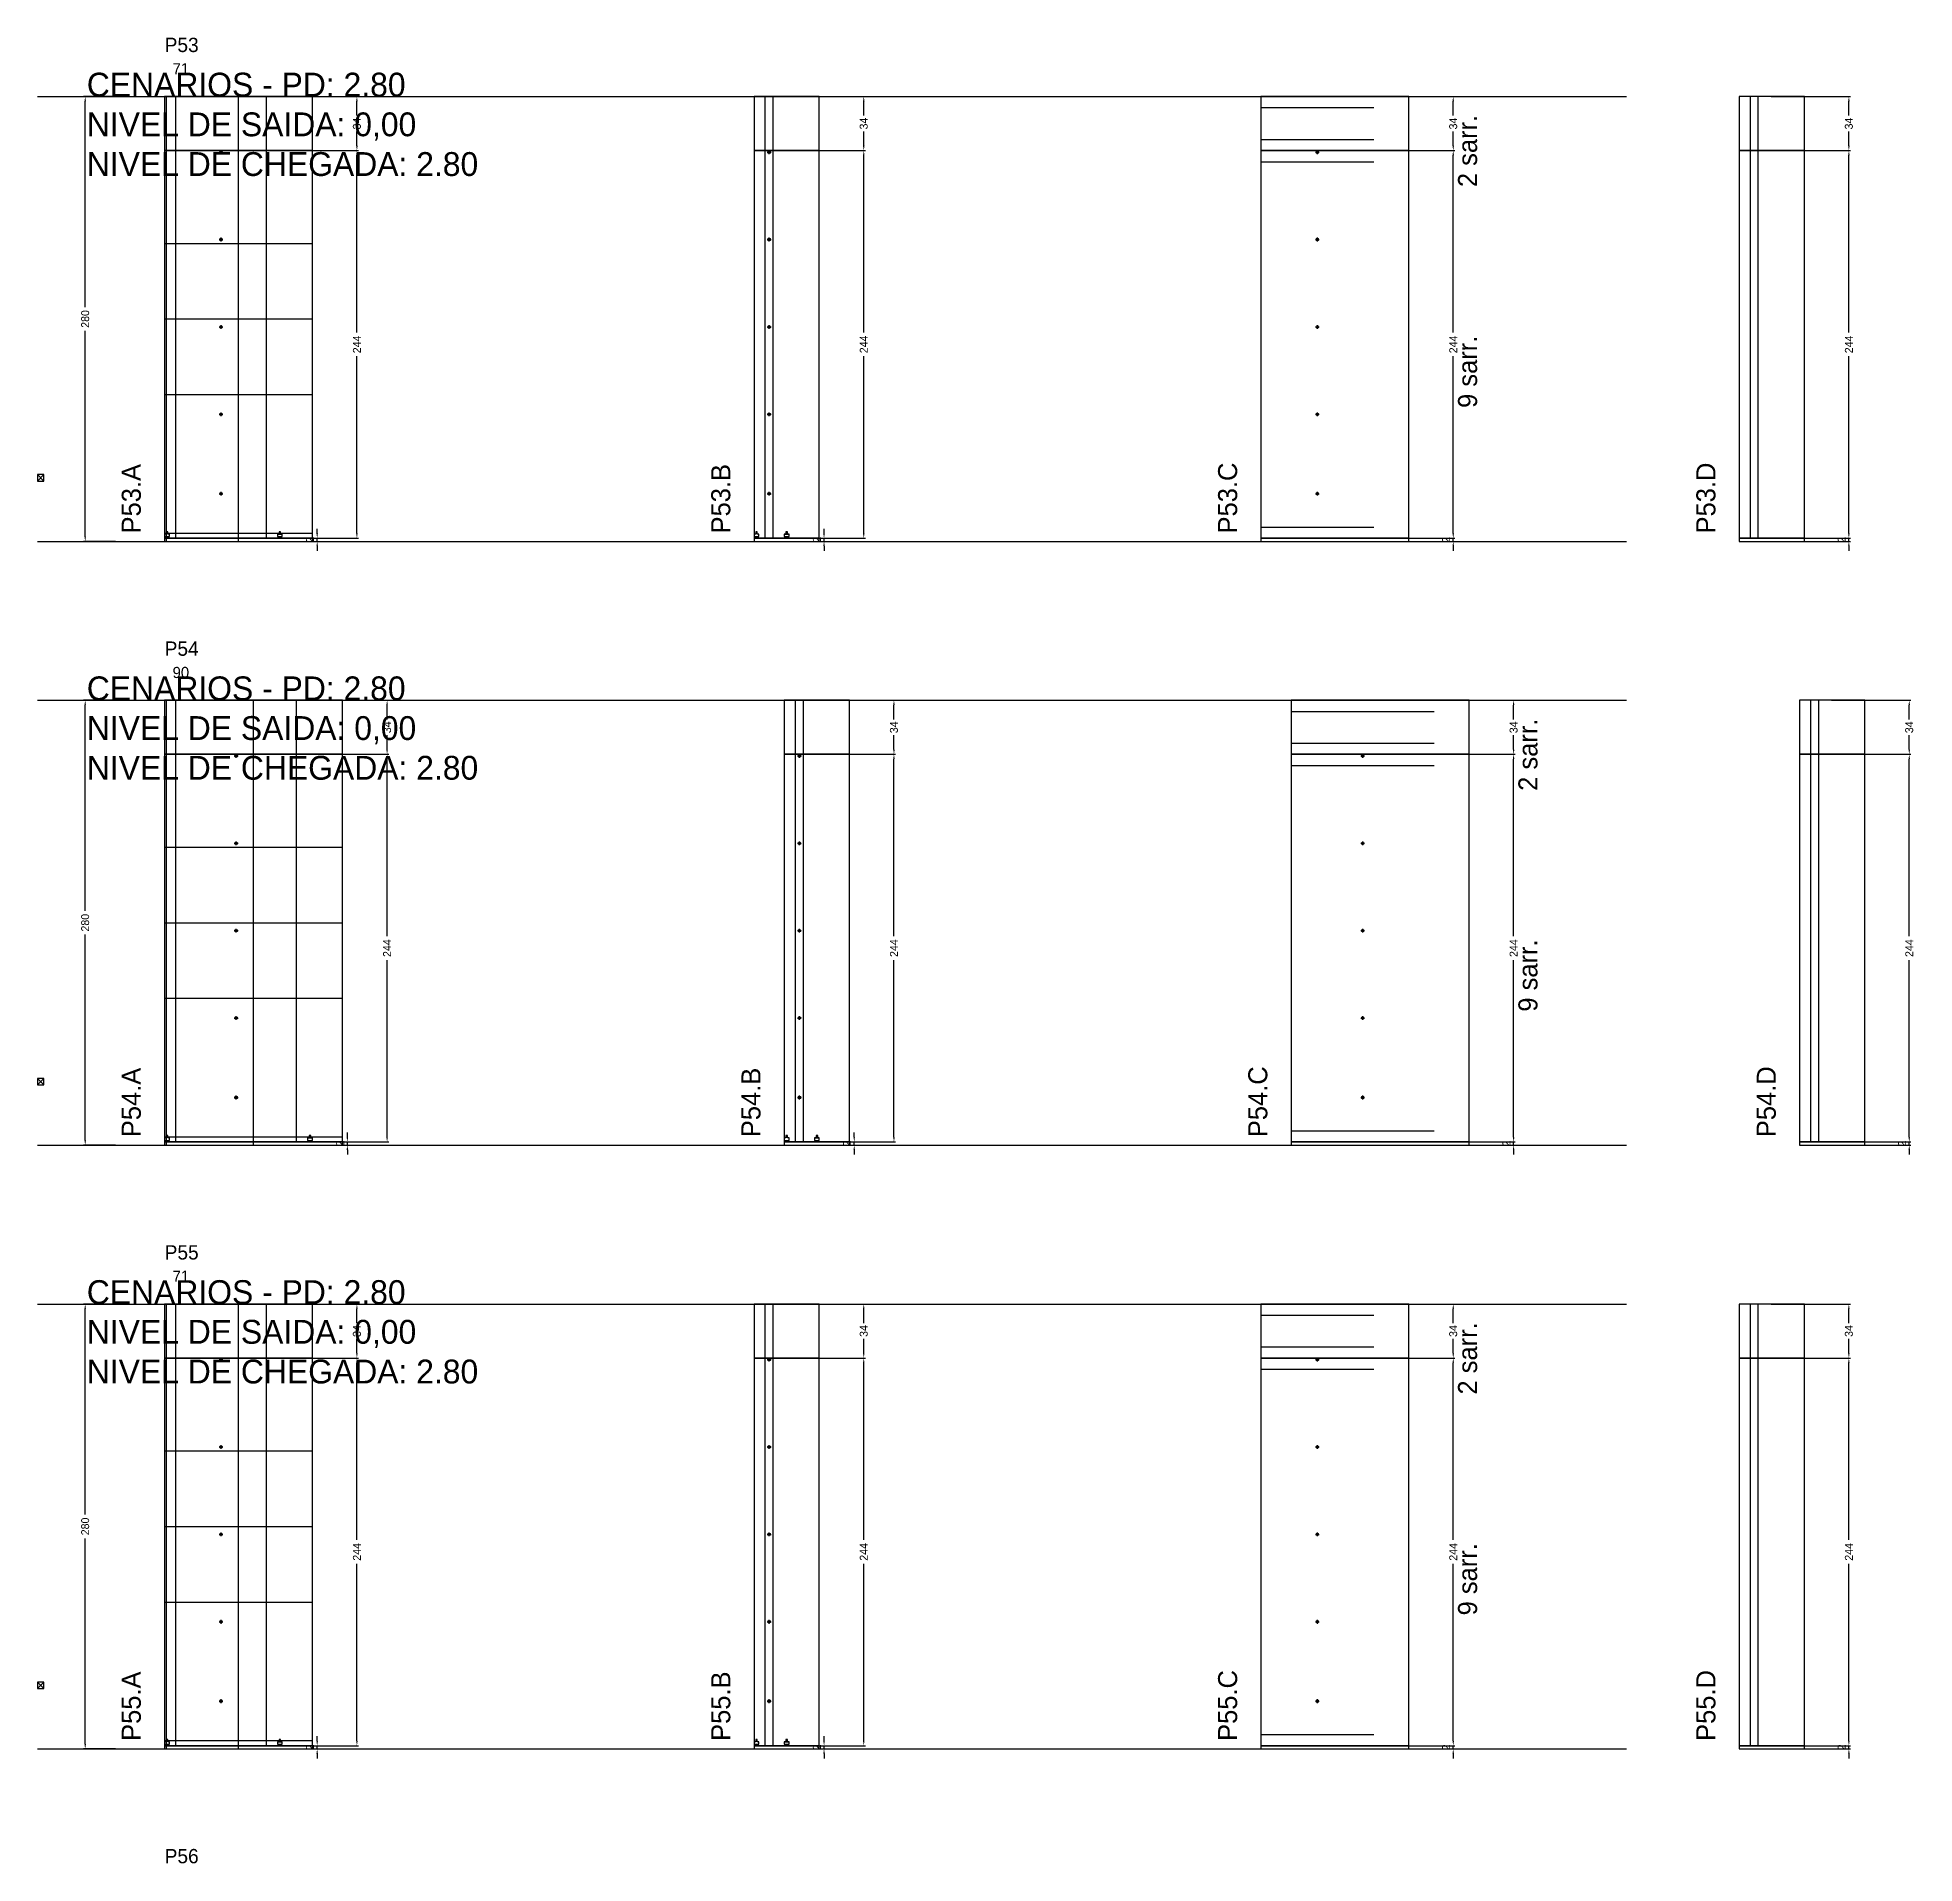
# Model space of a CAD drawing. Header units: centimetres. Extents: x -8500 to 4118, y -39526 to 295.
# Drawn here: x -7000 to -5819, y -20972 to -19823 of the extents above; entities that cross this region are included whole.
import ezdxf

# ---------------------------------------------------------------- set-up
doc = ezdxf.new("R2010")
doc.units = ezdxf.units.CM
doc.linetypes.add('DASHED', pattern=[2, -2])
for name, color, linetype in [('CHAPA', 140, 'Continuous'), ('COTA', 241, 'Continuous'), ('COTAS FURACAO', 16, 'Continuous'), ('Madeira', 30, 'Continuous'), ('MEIO_PONT', 160, 'Continuous'), ('NOMENCLATURA', 7, 'Continuous'), ('Nível', 160, 'Continuous'), ('Painéis', 200, 'Continuous'), ('Perfil Metálico', 150, 'Continuous'), ('SARR_2.2x7', 40, 'Continuous'), ('SARRAFO DE PRESSAO', 200, 'Continuous'), ('texto', 7, 'Continuous'), ('TEXTO_GERAL', 7, 'Continuous')]:
    doc.layers.add(name, color=color, linetype=linetype)
doc.dimstyles.new('PAINEL-NOVA', dxfattribs={"dimtxt": 5, "dimasz": 3, "dimexe": 1, "dimexo": 1, "dimgap": 1, "dimtad": 1, "dimcen": 2.5, "dimazin": 3, "dimtfac": 1, "dimtmove": 0, "dimatfit": 3})

# ---------------------------------------------------------------- blocks, each defined once
blk = doc.blocks.new('_CLOSEDFILLED')
at = {"color": 0, "linetype": 'BYBLOCK'}
blk.add_solid([(-1, 0.16), (0, 0), (-1, -0.16)], dxfattribs=at)
blk = doc.blocks.new('*D1353')
for p, q in [((-6951, -19860), (-6971, -19860)), ((-6970, -19992.5), (-6970, -19863)), ((-6970, -20137), (-6970, -20007.5)), ((-6951, -20140), (-6971, -20140))]:
    blk.add_line(p, q)
at = {"layer": 'Defpoints'}
for p in [(-6950, -19860), (-6970, -20140), (-6950, -20140)]:
    blk.add_point(p, dxfattribs=at)
at = {"layer": 'COTA', "xscale": 3, "yscale": 3}
for p, rotation in [((-6970, -19860), 90), ((-6970, -20140), 270)]:
    blk.add_blockref('_CLOSEDFILLED', p, dxfattribs=dict(at, rotation=rotation))
at = {"layer": 'COTA', "insert": (-6970, -20000), "char_height": 5, "attachment_point": 5, "rotation": 90}
blk.add_mtext('280', dxfattribs=at)
blk = doc.blocks.new('MULDURA')
at = {"layer": 'Paineis'}
for p, q in [((0, 0), (4, 4)), ((4, 0), (0, 4))]:
    blk.add_line(p, q, dxfattribs=at)
blk.add_lwpolyline([(0, 0), (4, 0), (4, 4), (0, 4)], close=True, dxfattribs=at)
blk = doc.blocks.new('*D1355')
for p, q in [((-6848, -19894), (-6798, -19894)), ((-6799, -20008.5), (-6799, -19897)), ((-6799, -20135), (-6799, -20023.5)), ((-6848, -20138), (-6798, -20138))]:
    blk.add_line(p, q)
at = {"layer": 'Defpoints'}
for p in [(-6849, -19894), (-6849, -20138), (-6799, -20138)]:
    blk.add_point(p, dxfattribs=at)
at = {"layer": 'COTA', "xscale": 3, "yscale": 3}
for p, rotation in [((-6799, -19894), 90), ((-6799, -20138), 270)]:
    blk.add_blockref('_CLOSEDFILLED', p, dxfattribs=dict(at, rotation=rotation))
at = {"layer": 'COTA', "insert": (-6799, -20016), "char_height": 5, "attachment_point": 5, "rotation": 90}
blk.add_mtext('244', dxfattribs=at)
blk = doc.blocks.new('*D1356')
for p, q in [((-6848, -19860), (-6798, -19860)), ((-6799, -19872), (-6799, -19863)), ((-6799, -19891), (-6799, -19882)), ((-6848, -19894), (-6798, -19894))]:
    blk.add_line(p, q)
at = {"layer": 'Defpoints'}
for p in [(-6849, -19860), (-6849, -19894), (-6799, -19894)]:
    blk.add_point(p, dxfattribs=at)
at = {"layer": 'COTA', "xscale": 3, "yscale": 3}
for p, rotation in [((-6799, -19860), 90), ((-6799, -19894), 270)]:
    blk.add_blockref('_CLOSEDFILLED', p, dxfattribs=dict(at, rotation=rotation))
at = {"layer": 'COTA', "insert": (-6799, -19877), "char_height": 5, "attachment_point": 5, "rotation": 90}
blk.add_mtext('34', dxfattribs=at)
blk = doc.blocks.new('SLIPTEE')
at = {"layer": 'Paineis'}
blk.add_lwpolyline([(0, 0), (3, 0), (3, 1.5), (2, 1.5), (2, 3), (1, 3), (1, 1.5), (0, 1.5)], close=True, dxfattribs=at)
blk = doc.blocks.new('SLIPTDD')
at = {"layer": 'Paineis'}
blk.add_line((0, 1.5), (3, 1.5), dxfattribs=at)
blk.add_lwpolyline([(0, 0), (3, 0), (3, 1.5), (2, 1.5), (2, 3), (1, 3), (1, 1.5), (0, 1.5)], close=True, dxfattribs=at)
blk = doc.blocks.new('furacao')
at = {"layer": 'COTAS FURACAO'}
for p, q in [((-1.2, 0), (1.2, 0)), ((0, -1.2), (0, 1.2))]:
    blk.add_line(p, q, dxfattribs=at)
blk.add_circle((0, 0), 0.8, dxfattribs=at)
blk = doc.blocks.new('*D1358')
for p, q in [((-6529, -19894), (-6479, -19894)), ((-6480, -20008.5), (-6480, -19897)), ((-6480, -20135), (-6480, -20023.5)), ((-6529, -20138), (-6479, -20138))]:
    blk.add_line(p, q)
at = {"layer": 'Defpoints'}
for p in [(-6530, -19894), (-6530, -20138), (-6480, -20138)]:
    blk.add_point(p, dxfattribs=at)
at = {"layer": 'COTA', "xscale": 3, "yscale": 3}
for p, rotation in [((-6480, -19894), 90), ((-6480, -20138), 270)]:
    blk.add_blockref('_CLOSEDFILLED', p, dxfattribs=dict(at, rotation=rotation))
at = {"layer": 'COTA', "insert": (-6480, -20016), "char_height": 5, "attachment_point": 5, "rotation": 90}
blk.add_mtext('244', dxfattribs=at)
blk = doc.blocks.new('*D1359')
for p, q in [((-6529, -19860), (-6479, -19860)), ((-6480, -19872), (-6480, -19863)), ((-6480, -19891), (-6480, -19882)), ((-6529, -19894), (-6479, -19894))]:
    blk.add_line(p, q)
at = {"layer": 'Defpoints'}
for p in [(-6530, -19860), (-6530, -19894), (-6480, -19894)]:
    blk.add_point(p, dxfattribs=at)
at = {"layer": 'COTA', "xscale": 3, "yscale": 3}
for p, rotation in [((-6480, -19860), 90), ((-6480, -19894), 270)]:
    blk.add_blockref('_CLOSEDFILLED', p, dxfattribs=dict(at, rotation=rotation))
at = {"layer": 'COTA', "insert": (-6480, -19877), "char_height": 5, "attachment_point": 5, "rotation": 90}
blk.add_mtext('34', dxfattribs=at)
blk = doc.blocks.new('*D1361')
for p, q in [((-6158, -19894), (-6108, -19894)), ((-6109, -20008.5), (-6109, -19897)), ((-6109, -20135), (-6109, -20023.5)), ((-6158, -20138), (-6108, -20138))]:
    blk.add_line(p, q)
at = {"layer": 'Defpoints'}
for p in [(-6159, -19894), (-6159, -20138), (-6109, -20138)]:
    blk.add_point(p, dxfattribs=at)
at = {"layer": 'COTA', "xscale": 3, "yscale": 3}
for p, rotation in [((-6109, -19894), 90), ((-6109, -20138), 270)]:
    blk.add_blockref('_CLOSEDFILLED', p, dxfattribs=dict(at, rotation=rotation))
at = {"layer": 'COTA', "insert": (-6109, -20016), "char_height": 5, "attachment_point": 5, "rotation": 90}
blk.add_mtext('244', dxfattribs=at)
blk = doc.blocks.new('*D1362')
for p, q in [((-6158, -19860), (-6108, -19860)), ((-6109, -19872), (-6109, -19863)), ((-6109, -19891), (-6109, -19882)), ((-6158, -19894), (-6108, -19894))]:
    blk.add_line(p, q)
at = {"layer": 'Defpoints'}
for p in [(-6159, -19860), (-6159, -19894), (-6109, -19894)]:
    blk.add_point(p, dxfattribs=at)
at = {"layer": 'COTA', "xscale": 3, "yscale": 3}
for p, rotation in [((-6109, -19860), 90), ((-6109, -19894), 270)]:
    blk.add_blockref('_CLOSEDFILLED', p, dxfattribs=dict(at, rotation=rotation))
at = {"layer": 'COTA', "insert": (-6109, -19877), "char_height": 5, "attachment_point": 5, "rotation": 90}
blk.add_mtext('34', dxfattribs=at)
blk = doc.blocks.new('*D1364')
for p, q in [((-5909, -19894), (-5859, -19894)), ((-5860, -20008.5), (-5860, -19897)), ((-5860, -20135), (-5860, -20023.5)), ((-5909, -20138), (-5859, -20138))]:
    blk.add_line(p, q)
at = {"layer": 'Defpoints'}
for p in [(-5910, -19894), (-5910, -20138), (-5860, -20138)]:
    blk.add_point(p, dxfattribs=at)
at = {"layer": 'COTA', "xscale": 3, "yscale": 3}
for p, rotation in [((-5860, -19894), 90), ((-5860, -20138), 270)]:
    blk.add_blockref('_CLOSEDFILLED', p, dxfattribs=dict(at, rotation=rotation))
at = {"layer": 'COTA', "insert": (-5860, -20016), "char_height": 5, "attachment_point": 5, "rotation": 90}
blk.add_mtext('244', dxfattribs=at)
blk = doc.blocks.new('*D1365')
for p, q in [((-5909, -19860), (-5859, -19860)), ((-5860, -19872), (-5860, -19863)), ((-5860, -19891), (-5860, -19882)), ((-5909, -19894), (-5859, -19894))]:
    blk.add_line(p, q)
at = {"layer": 'Defpoints'}
for p in [(-5910, -19860), (-5910, -19894), (-5860, -19894)]:
    blk.add_point(p, dxfattribs=at)
at = {"layer": 'COTA', "xscale": 3, "yscale": 3}
for p, rotation in [((-5860, -19860), 90), ((-5860, -19894), 270)]:
    blk.add_blockref('_CLOSEDFILLED', p, dxfattribs=dict(at, rotation=rotation))
at = {"layer": 'COTA', "insert": (-5860, -19877), "char_height": 5, "attachment_point": 5, "rotation": 90}
blk.add_mtext('34', dxfattribs=at)
blk = doc.blocks.new('*D1379')
for p, q in [((-6951, -20240), (-6971, -20240)), ((-6970, -20372.5), (-6970, -20243)), ((-6970, -20517), (-6970, -20387.5)), ((-6951, -20520), (-6971, -20520))]:
    blk.add_line(p, q)
at = {"layer": 'Defpoints'}
for p in [(-6950, -20240), (-6970, -20520), (-6950, -20520)]:
    blk.add_point(p, dxfattribs=at)
at = {"layer": 'COTA', "xscale": 3, "yscale": 3}
for p, rotation in [((-6970, -20240), 90), ((-6970, -20520), 270)]:
    blk.add_blockref('_CLOSEDFILLED', p, dxfattribs=dict(at, rotation=rotation))
at = {"layer": 'COTA', "insert": (-6970, -20380), "char_height": 5, "attachment_point": 5, "rotation": 90}
blk.add_mtext('280', dxfattribs=at)
blk = doc.blocks.new('*D1381')
for p, q in [((-6829, -20274), (-6779, -20274)), ((-6780, -20388.5), (-6780, -20277)), ((-6780, -20515), (-6780, -20403.5)), ((-6829, -20518), (-6779, -20518))]:
    blk.add_line(p, q)
at = {"layer": 'Defpoints'}
for p in [(-6830, -20274), (-6830, -20518), (-6780, -20518)]:
    blk.add_point(p, dxfattribs=at)
at = {"layer": 'COTA', "xscale": 3, "yscale": 3}
for p, rotation in [((-6780, -20274), 90), ((-6780, -20518), 270)]:
    blk.add_blockref('_CLOSEDFILLED', p, dxfattribs=dict(at, rotation=rotation))
at = {"layer": 'COTA', "insert": (-6780, -20396), "char_height": 5, "attachment_point": 5, "rotation": 90}
blk.add_mtext('244', dxfattribs=at)
blk = doc.blocks.new('*D1382')
for p, q in [((-6829, -20240), (-6779, -20240)), ((-6780, -20252), (-6780, -20243)), ((-6780, -20271), (-6780, -20262)), ((-6829, -20274), (-6779, -20274))]:
    blk.add_line(p, q)
at = {"layer": 'Defpoints'}
for p in [(-6830, -20240), (-6830, -20274), (-6780, -20274)]:
    blk.add_point(p, dxfattribs=at)
at = {"layer": 'COTA', "xscale": 3, "yscale": 3}
for p, rotation in [((-6780, -20240), 90), ((-6780, -20274), 270)]:
    blk.add_blockref('_CLOSEDFILLED', p, dxfattribs=dict(at, rotation=rotation))
at = {"layer": 'COTA', "insert": (-6780, -20257), "char_height": 5, "attachment_point": 5, "rotation": 90}
blk.add_mtext('34', dxfattribs=at)
blk = doc.blocks.new('*D1384')
for p, q in [((-6510, -20274), (-6460, -20274)), ((-6461, -20388.5), (-6461, -20277)), ((-6461, -20515), (-6461, -20403.5)), ((-6510, -20518), (-6460, -20518))]:
    blk.add_line(p, q)
at = {"layer": 'Defpoints'}
for p in [(-6511, -20274), (-6511, -20518), (-6461, -20518)]:
    blk.add_point(p, dxfattribs=at)
at = {"layer": 'COTA', "xscale": 3, "yscale": 3}
for p, rotation in [((-6461, -20274), 90), ((-6461, -20518), 270)]:
    blk.add_blockref('_CLOSEDFILLED', p, dxfattribs=dict(at, rotation=rotation))
at = {"layer": 'COTA', "insert": (-6461, -20396), "char_height": 5, "attachment_point": 5, "rotation": 90}
blk.add_mtext('244', dxfattribs=at)
blk = doc.blocks.new('*D1385')
for p, q in [((-6510, -20240), (-6460, -20240)), ((-6461, -20252), (-6461, -20243)), ((-6461, -20271), (-6461, -20262)), ((-6510, -20274), (-6460, -20274))]:
    blk.add_line(p, q)
at = {"layer": 'Defpoints'}
for p in [(-6511, -20240), (-6511, -20274), (-6461, -20274)]:
    blk.add_point(p, dxfattribs=at)
at = {"layer": 'COTA', "xscale": 3, "yscale": 3}
for p, rotation in [((-6461, -20240), 90), ((-6461, -20274), 270)]:
    blk.add_blockref('_CLOSEDFILLED', p, dxfattribs=dict(at, rotation=rotation))
at = {"layer": 'COTA', "insert": (-6461, -20257), "char_height": 5, "attachment_point": 5, "rotation": 90}
blk.add_mtext('34', dxfattribs=at)
blk = doc.blocks.new('*D1387')
for p, q in [((-6120, -20274), (-6070, -20274)), ((-6071, -20388.5), (-6071, -20277)), ((-6071, -20515), (-6071, -20403.5)), ((-6120, -20518), (-6070, -20518))]:
    blk.add_line(p, q)
at = {"layer": 'Defpoints'}
for p in [(-6121, -20274), (-6121, -20518), (-6071, -20518)]:
    blk.add_point(p, dxfattribs=at)
at = {"layer": 'COTA', "xscale": 3, "yscale": 3}
for p, rotation in [((-6071, -20274), 90), ((-6071, -20518), 270)]:
    blk.add_blockref('_CLOSEDFILLED', p, dxfattribs=dict(at, rotation=rotation))
at = {"layer": 'COTA', "insert": (-6071, -20396), "char_height": 5, "attachment_point": 5, "rotation": 90}
blk.add_mtext('244', dxfattribs=at)
blk = doc.blocks.new('*D1388')
for p, q in [((-6120, -20240), (-6070, -20240)), ((-6071, -20252), (-6071, -20243)), ((-6071, -20271), (-6071, -20262)), ((-6120, -20274), (-6070, -20274))]:
    blk.add_line(p, q)
at = {"layer": 'Defpoints'}
for p in [(-6121, -20240), (-6121, -20274), (-6071, -20274)]:
    blk.add_point(p, dxfattribs=at)
at = {"layer": 'COTA', "xscale": 3, "yscale": 3}
for p, rotation in [((-6071, -20240), 90), ((-6071, -20274), 270)]:
    blk.add_blockref('_CLOSEDFILLED', p, dxfattribs=dict(at, rotation=rotation))
at = {"layer": 'COTA', "insert": (-6071, -20257), "char_height": 5, "attachment_point": 5, "rotation": 90}
blk.add_mtext('34', dxfattribs=at)
blk = doc.blocks.new('*D1390')
for p, q in [((-5871, -20274), (-5821, -20274)), ((-5822, -20388.5), (-5822, -20277)), ((-5822, -20515), (-5822, -20403.5)), ((-5871, -20518), (-5821, -20518))]:
    blk.add_line(p, q)
at = {"layer": 'Defpoints'}
for p in [(-5872, -20274), (-5872, -20518), (-5822, -20518)]:
    blk.add_point(p, dxfattribs=at)
at = {"layer": 'COTA', "xscale": 3, "yscale": 3}
for p, rotation in [((-5822, -20274), 90), ((-5822, -20518), 270)]:
    blk.add_blockref('_CLOSEDFILLED', p, dxfattribs=dict(at, rotation=rotation))
at = {"layer": 'COTA', "insert": (-5822, -20396), "char_height": 5, "attachment_point": 5, "rotation": 90}
blk.add_mtext('244', dxfattribs=at)
blk = doc.blocks.new('*D1391')
for p, q in [((-5871, -20240), (-5821, -20240)), ((-5822, -20252), (-5822, -20243)), ((-5822, -20271), (-5822, -20262)), ((-5871, -20274), (-5821, -20274))]:
    blk.add_line(p, q)
at = {"layer": 'Defpoints'}
for p in [(-5872, -20240), (-5872, -20274), (-5822, -20274)]:
    blk.add_point(p, dxfattribs=at)
at = {"layer": 'COTA', "xscale": 3, "yscale": 3}
for p, rotation in [((-5822, -20240), 90), ((-5822, -20274), 270)]:
    blk.add_blockref('_CLOSEDFILLED', p, dxfattribs=dict(at, rotation=rotation))
at = {"layer": 'COTA', "insert": (-5822, -20257), "char_height": 5, "attachment_point": 5, "rotation": 90}
blk.add_mtext('34', dxfattribs=at)
blk = doc.blocks.new('*D1405')
for p, q in [((-6951, -20620), (-6971, -20620)), ((-6970, -20752.5), (-6970, -20623)), ((-6970, -20897), (-6970, -20767.5)), ((-6951, -20900), (-6971, -20900))]:
    blk.add_line(p, q)
at = {"layer": 'Defpoints'}
for p in [(-6950, -20620), (-6970, -20900), (-6950, -20900)]:
    blk.add_point(p, dxfattribs=at)
at = {"layer": 'COTA', "xscale": 3, "yscale": 3}
for p, rotation in [((-6970, -20620), 90), ((-6970, -20900), 270)]:
    blk.add_blockref('_CLOSEDFILLED', p, dxfattribs=dict(at, rotation=rotation))
at = {"layer": 'COTA', "insert": (-6970, -20760), "char_height": 5, "attachment_point": 5, "rotation": 90}
blk.add_mtext('280', dxfattribs=at)
blk = doc.blocks.new('*D1407')
for p, q in [((-6848, -20654), (-6798, -20654)), ((-6799, -20768.5), (-6799, -20657)), ((-6799, -20895), (-6799, -20783.5)), ((-6848, -20898), (-6798, -20898))]:
    blk.add_line(p, q)
at = {"layer": 'Defpoints'}
for p in [(-6849, -20654), (-6849, -20898), (-6799, -20898)]:
    blk.add_point(p, dxfattribs=at)
at = {"layer": 'COTA', "xscale": 3, "yscale": 3}
for p, rotation in [((-6799, -20654), 90), ((-6799, -20898), 270)]:
    blk.add_blockref('_CLOSEDFILLED', p, dxfattribs=dict(at, rotation=rotation))
at = {"layer": 'COTA', "insert": (-6799, -20776), "char_height": 5, "attachment_point": 5, "rotation": 90}
blk.add_mtext('244', dxfattribs=at)
blk = doc.blocks.new('*D1408')
for p, q in [((-6848, -20620), (-6798, -20620)), ((-6799, -20632), (-6799, -20623)), ((-6799, -20651), (-6799, -20642)), ((-6848, -20654), (-6798, -20654))]:
    blk.add_line(p, q)
at = {"layer": 'Defpoints'}
for p in [(-6849, -20620), (-6849, -20654), (-6799, -20654)]:
    blk.add_point(p, dxfattribs=at)
at = {"layer": 'COTA', "xscale": 3, "yscale": 3}
for p, rotation in [((-6799, -20620), 90), ((-6799, -20654), 270)]:
    blk.add_blockref('_CLOSEDFILLED', p, dxfattribs=dict(at, rotation=rotation))
at = {"layer": 'COTA', "insert": (-6799, -20637), "char_height": 5, "attachment_point": 5, "rotation": 90}
blk.add_mtext('34', dxfattribs=at)
blk = doc.blocks.new('*D1410')
for p, q in [((-6529, -20654), (-6479, -20654)), ((-6480, -20768.5), (-6480, -20657)), ((-6480, -20895), (-6480, -20783.5)), ((-6529, -20898), (-6479, -20898))]:
    blk.add_line(p, q)
at = {"layer": 'Defpoints'}
for p in [(-6530, -20654), (-6530, -20898), (-6480, -20898)]:
    blk.add_point(p, dxfattribs=at)
at = {"layer": 'COTA', "xscale": 3, "yscale": 3}
for p, rotation in [((-6480, -20654), 90), ((-6480, -20898), 270)]:
    blk.add_blockref('_CLOSEDFILLED', p, dxfattribs=dict(at, rotation=rotation))
at = {"layer": 'COTA', "insert": (-6480, -20776), "char_height": 5, "attachment_point": 5, "rotation": 90}
blk.add_mtext('244', dxfattribs=at)
blk = doc.blocks.new('*D1411')
for p, q in [((-6529, -20620), (-6479, -20620)), ((-6480, -20632), (-6480, -20623)), ((-6480, -20651), (-6480, -20642)), ((-6529, -20654), (-6479, -20654))]:
    blk.add_line(p, q)
at = {"layer": 'Defpoints'}
for p in [(-6530, -20620), (-6530, -20654), (-6480, -20654)]:
    blk.add_point(p, dxfattribs=at)
at = {"layer": 'COTA', "xscale": 3, "yscale": 3}
for p, rotation in [((-6480, -20620), 90), ((-6480, -20654), 270)]:
    blk.add_blockref('_CLOSEDFILLED', p, dxfattribs=dict(at, rotation=rotation))
at = {"layer": 'COTA', "insert": (-6480, -20637), "char_height": 5, "attachment_point": 5, "rotation": 90}
blk.add_mtext('34', dxfattribs=at)
blk = doc.blocks.new('*D1413')
for p, q in [((-6158, -20654), (-6108, -20654)), ((-6109, -20768.5), (-6109, -20657)), ((-6109, -20895), (-6109, -20783.5)), ((-6158, -20898), (-6108, -20898))]:
    blk.add_line(p, q)
at = {"layer": 'Defpoints'}
for p in [(-6159, -20654), (-6159, -20898), (-6109, -20898)]:
    blk.add_point(p, dxfattribs=at)
at = {"layer": 'COTA', "xscale": 3, "yscale": 3}
for p, rotation in [((-6109, -20654), 90), ((-6109, -20898), 270)]:
    blk.add_blockref('_CLOSEDFILLED', p, dxfattribs=dict(at, rotation=rotation))
at = {"layer": 'COTA', "insert": (-6109, -20776), "char_height": 5, "attachment_point": 5, "rotation": 90}
blk.add_mtext('244', dxfattribs=at)
blk = doc.blocks.new('*D1414')
for p, q in [((-6158, -20620), (-6108, -20620)), ((-6109, -20632), (-6109, -20623)), ((-6109, -20651), (-6109, -20642)), ((-6158, -20654), (-6108, -20654))]:
    blk.add_line(p, q)
at = {"layer": 'Defpoints'}
for p in [(-6159, -20620), (-6159, -20654), (-6109, -20654)]:
    blk.add_point(p, dxfattribs=at)
at = {"layer": 'COTA', "xscale": 3, "yscale": 3}
for p, rotation in [((-6109, -20620), 90), ((-6109, -20654), 270)]:
    blk.add_blockref('_CLOSEDFILLED', p, dxfattribs=dict(at, rotation=rotation))
at = {"layer": 'COTA', "insert": (-6109, -20637), "char_height": 5, "attachment_point": 5, "rotation": 90}
blk.add_mtext('34', dxfattribs=at)
blk = doc.blocks.new('*D1416')
for p, q in [((-5909, -20654), (-5859, -20654)), ((-5860, -20768.5), (-5860, -20657)), ((-5860, -20895), (-5860, -20783.5)), ((-5909, -20898), (-5859, -20898))]:
    blk.add_line(p, q)
at = {"layer": 'Defpoints'}
for p in [(-5910, -20654), (-5910, -20898), (-5860, -20898)]:
    blk.add_point(p, dxfattribs=at)
at = {"layer": 'COTA', "xscale": 3, "yscale": 3}
for p, rotation in [((-5860, -20654), 90), ((-5860, -20898), 270)]:
    blk.add_blockref('_CLOSEDFILLED', p, dxfattribs=dict(at, rotation=rotation))
at = {"layer": 'COTA', "insert": (-5860, -20776), "char_height": 5, "attachment_point": 5, "rotation": 90}
blk.add_mtext('244', dxfattribs=at)
blk = doc.blocks.new('*D1417')
for p, q in [((-5909, -20620), (-5859, -20620)), ((-5860, -20632), (-5860, -20623)), ((-5860, -20651), (-5860, -20642)), ((-5909, -20654), (-5859, -20654))]:
    blk.add_line(p, q)
at = {"layer": 'Defpoints'}
for p in [(-5910, -20620), (-5910, -20654), (-5860, -20654)]:
    blk.add_point(p, dxfattribs=at)
at = {"layer": 'COTA', "xscale": 3, "yscale": 3}
for p, rotation in [((-5860, -20620), 90), ((-5860, -20654), 270)]:
    blk.add_blockref('_CLOSEDFILLED', p, dxfattribs=dict(at, rotation=rotation))
at = {"layer": 'COTA', "insert": (-5860, -20637), "char_height": 5, "attachment_point": 5, "rotation": 90}
blk.add_mtext('34', dxfattribs=at)

msp = doc.modelspace()

# ---------------------------------------------------------------- linework, layer by layer
at = {"layer": 'CHAPA'}
for points in [[(-6920, -20140), (-6918.8, -20140), (-6918.8, -19860), (-6920, -19860)], [(-6920, -20520), (-6918.8, -20520), (-6918.8, -20240), (-6920, -20240)], [(-6920, -20900), (-6918.8, -20900), (-6918.8, -20620), (-6920, -20620)]]:
    msp.add_lwpolyline(points, close=True, dxfattribs=at)
at = {"layer": 'Madeira'}
for points in [[(-6920, -19952.4), (-6827, -19952.4)], [(-6920, -20047.6), (-6827, -20047.6)], [(-6920, -20332.4), (-6808, -20332.4)], [(-6920, -20427.6), (-6808, -20427.6)], [(-6920, -20712.4), (-6827, -20712.4)], [(-6920, -20807.6), (-6827, -20807.6)]]:
    msp.add_lwpolyline(points, dxfattribs=at)
at = {"layer": 'MEIO_PONT'}
for points in [[(-6920, -20000), (-6827, -20000)], [(-6920, -20380), (-6808, -20380)], [(-6920, -20760), (-6827, -20760)]]:
    msp.add_lwpolyline(points, dxfattribs=at)
at = {"layer": 'Nível', "linetype": 'DASHED'}
for points in [[(-7000, -19860), (-6000, -19860)], [(-7000, -20140), (-6000, -20140)], [(-7000, -20240), (-6000, -20240)], [(-7000, -20520), (-6000, -20520)], [(-7000, -20620), (-6000, -20620)], [(-7000, -20900), (-6000, -20900)]]:
    msp.add_lwpolyline(points, dxfattribs=at)
at = {"layer": 'Painéis'}
for points in [[(-6920, -19894), (-6827, -19894), (-6827, -19860), (-6920, -19860)], [(-6920, -20140), (-6827, -20140), (-6827, -19860), (-6920, -19860)], [(-6549, -19894), (-6508, -19894), (-6508, -19860), (-6549, -19860)], [(-6230, -19894), (-6137, -19894), (-6137, -19860), (-6230, -19860)], [(-5929, -19894), (-5888, -19894), (-5888, -19860), (-5929, -19860)], [(-6920, -20138), (-6827, -20138), (-6827, -19894), (-6920, -19894)], [(-6549, -20138), (-6508, -20138), (-6508, -19894), (-6549, -19894)], [(-6230, -20138), (-6137, -20138), (-6137, -19894), (-6230, -19894)], [(-5929, -20138), (-5888, -20138), (-5888, -19894), (-5929, -19894)], [(-6920, -20140), (-6827, -20140), (-6827, -20138), (-6920, -20138)], [(-6549, -20140), (-6508, -20140), (-6508, -20138), (-6549, -20138)], [(-6230, -20140), (-6137, -20140), (-6137, -20138), (-6230, -20138)], [(-5929, -20140), (-5888, -20140), (-5888, -20138), (-5929, -20138)], [(-6920, -20274), (-6808, -20274), (-6808, -20240), (-6920, -20240)], [(-6920, -20520), (-6808, -20520), (-6808, -20240), (-6920, -20240)], [(-6530, -20274), (-6489, -20274), (-6489, -20240), (-6530, -20240)], [(-6211, -20274), (-6099, -20274), (-6099, -20240), (-6211, -20240)], [(-5891, -20274), (-5850, -20274), (-5850, -20240), (-5891, -20240)], [(-6920, -20518), (-6808, -20518), (-6808, -20274), (-6920, -20274)], [(-6530, -20518), (-6489, -20518), (-6489, -20274), (-6530, -20274)], [(-6211, -20518), (-6099, -20518), (-6099, -20274), (-6211, -20274)], [(-5891, -20518), (-5850, -20518), (-5850, -20274), (-5891, -20274)], [(-6920, -20520), (-6808, -20520), (-6808, -20518), (-6920, -20518)], [(-6530, -20520), (-6489, -20520), (-6489, -20518), (-6530, -20518)], [(-6211, -20520), (-6099, -20520), (-6099, -20518), (-6211, -20518)], [(-5891, -20520), (-5850, -20520), (-5850, -20518), (-5891, -20518)], [(-6920, -20654), (-6827, -20654), (-6827, -20620), (-6920, -20620)], [(-6920, -20900), (-6827, -20900), (-6827, -20620), (-6920, -20620)], [(-6549, -20654), (-6508, -20654), (-6508, -20620), (-6549, -20620)], [(-6230, -20654), (-6137, -20654), (-6137, -20620), (-6230, -20620)], [(-5929, -20654), (-5888, -20654), (-5888, -20620), (-5929, -20620)], [(-6920, -20898), (-6827, -20898), (-6827, -20654), (-6920, -20654)], [(-6549, -20898), (-6508, -20898), (-6508, -20654), (-6549, -20654)], [(-6230, -20898), (-6137, -20898), (-6137, -20654), (-6230, -20654)], [(-5929, -20898), (-5888, -20898), (-5888, -20654), (-5929, -20654)], [(-6920, -20900), (-6827, -20900), (-6827, -20898), (-6920, -20898)], [(-6549, -20900), (-6508, -20900), (-6508, -20898), (-6549, -20898)], [(-6230, -20900), (-6137, -20900), (-6137, -20898), (-6230, -20898)], [(-5929, -20900), (-5888, -20900), (-5888, -20898), (-5929, -20898)]]:
    msp.add_lwpolyline(points, close=True, dxfattribs=at)
at = {"layer": 'Perfil Metálico'}
for p, q in [((-6873.5, -20140), (-6873.5, -19860)), ((-6864, -20520), (-6864, -20240)), ((-6873.5, -20900), (-6873.5, -20620))]:
    msp.add_line(p, q, dxfattribs=at)
at = {"layer": 'SARR_2.2x7'}
for points in [[(-6913, -19894), (-6913, -19860)], [(-6856, -19894), (-6856, -19860)], [(-6542, -19894), (-6542, -19860)], [(-6537, -19894), (-6537, -19860)], [(-6230, -19867), (-6159, -19867)], [(-5922, -19894), (-5922, -19860)], [(-5917, -19894), (-5917, -19860)], [(-6230, -19887), (-6159, -19887)], [(-6230, -19901), (-6159, -19901)], [(-6230, -20131), (-6159, -20131)], [(-6913, -20274), (-6913, -20240)], [(-6837, -20274), (-6837, -20240)], [(-6523, -20274), (-6523, -20240)], [(-6518, -20274), (-6518, -20240)], [(-6211, -20247), (-6121, -20247)], [(-5884, -20274), (-5884, -20240)], [(-5879, -20274), (-5879, -20240)], [(-6211, -20267), (-6121, -20267)], [(-6211, -20281), (-6121, -20281)], [(-6211, -20511), (-6121, -20511)], [(-6913, -20654), (-6913, -20620)], [(-6856, -20654), (-6856, -20620)], [(-6542, -20654), (-6542, -20620)], [(-6537, -20654), (-6537, -20620)], [(-5922, -20654), (-5922, -20620)], [(-5917, -20654), (-5917, -20620)], [(-6230, -20627), (-6159, -20627)], [(-6230, -20647), (-6159, -20647)], [(-6230, -20661), (-6159, -20661)], [(-6230, -20891), (-6159, -20891)]]:
    msp.add_lwpolyline(points, dxfattribs=at)
at = {"layer": 'SARR_2.2x7', "linetype": 'DASHED'}
for points in [[(-6913, -20138), (-6913, -19894)], [(-6856, -20138), (-6856, -19894)], [(-6542, -20138), (-6542, -19894)], [(-6537, -20138), (-6537, -19894)], [(-5922, -20138), (-5922, -19894)], [(-5917, -20138), (-5917, -19894)], [(-6913, -20518), (-6913, -20274)], [(-6837, -20518), (-6837, -20274)], [(-6523, -20518), (-6523, -20274)], [(-6518, -20518), (-6518, -20274)], [(-5884, -20518), (-5884, -20274)], [(-5879, -20518), (-5879, -20274)], [(-6913, -20898), (-6913, -20654)], [(-6856, -20898), (-6856, -20654)], [(-6542, -20898), (-6542, -20654)], [(-6537, -20898), (-6537, -20654)], [(-5922, -20898), (-5922, -20654)], [(-5917, -20898), (-5917, -20654)]]:
    msp.add_lwpolyline(points, dxfattribs=at)
at = {"layer": 'SARRAFO DE PRESSAO'}
for points in [[(-6920, -20140), (-6827, -20140), (-6827, -20135), (-6920, -20135)], [(-6920, -20520), (-6808, -20520), (-6808, -20515), (-6920, -20515)], [(-6920, -20900), (-6827, -20900), (-6827, -20895), (-6920, -20895)]]:
    msp.add_lwpolyline(points, close=True, dxfattribs=at)

# ---------------------------------------------------------------- block references
at = {"layer": 'COTA'}
for name, p in [('furacao', (-6884.5, -19895)), ('furacao', (-6539.5, -19895)), ('furacao', (-6194.5, -19895)), ('furacao', (-6884.5, -19950)), ('furacao', (-6539.5, -19950)), ('furacao', (-6194.5, -19950)), ('furacao', (-6884.5, -20005)), ('furacao', (-6539.5, -20005)), ('furacao', (-6194.5, -20005)), ('furacao', (-6884.5, -20060)), ('furacao', (-6539.5, -20060)), ('furacao', (-6194.5, -20060)), ('MULDURA', (-7000, -20102)), ('furacao', (-6884.5, -20110)), ('furacao', (-6539.5, -20110)), ('furacao', (-6194.5, -20110)), ('SLIPTEE', (-6920, -20137)), ('SLIPTDD', (-6849, -20137)), ('SLIPTEE', (-6549, -20137)), ('SLIPTDD', (-6530, -20137)), ('furacao', (-6875, -20275)), ('furacao', (-6520.5, -20275)), ('furacao', (-6166, -20275)), ('furacao', (-6875, -20330)), ('furacao', (-6520.5, -20330)), ('furacao', (-6166, -20330)), ('furacao', (-6875, -20385)), ('furacao', (-6520.5, -20385)), ('furacao', (-6166, -20385)), ('furacao', (-6875, -20440)), ('furacao', (-6520.5, -20440)), ('furacao', (-6166, -20440)), ('MULDURA', (-7000, -20482)), ('furacao', (-6875, -20490)), ('furacao', (-6520.5, -20490)), ('furacao', (-6166, -20490)), ('SLIPTEE', (-6920, -20517)), ('SLIPTDD', (-6830, -20517)), ('SLIPTEE', (-6530, -20517)), ('SLIPTDD', (-6511, -20517)), ('furacao', (-6884.5, -20655)), ('furacao', (-6539.5, -20655)), ('furacao', (-6194.5, -20655)), ('furacao', (-6884.5, -20710)), ('furacao', (-6539.5, -20710)), ('furacao', (-6194.5, -20710)), ('furacao', (-6884.5, -20765)), ('furacao', (-6539.5, -20765)), ('furacao', (-6194.5, -20765)), ('furacao', (-6884.5, -20820)), ('furacao', (-6539.5, -20820)), ('furacao', (-6194.5, -20820)), ('MULDURA', (-7000, -20862)), ('furacao', (-6884.5, -20870)), ('furacao', (-6539.5, -20870)), ('furacao', (-6194.5, -20870)), ('SLIPTEE', (-6920, -20897)), ('SLIPTDD', (-6849, -20897)), ('SLIPTEE', (-6549, -20897)), ('SLIPTDD', (-6530, -20897))]:
    msp.add_blockref(name, p, dxfattribs=at)

# ---------------------------------------------------------------- texts
at = {"layer": 'NOMENCLATURA'}
for s, p in [('CENARIOS - PD: 2.80', (-6969, -19860)), ('NIVEL DE SAIDA: 0,00', (-6969, -19885)), ('NIVEL DE CHEGADA: 2.80', (-6969, -19910)), ('CENARIOS - PD: 2.80', (-6969, -20240)), ('NIVEL DE SAIDA: 0,00', (-6969, -20265)), ('NIVEL DE CHEGADA: 2.80', (-6969, -20290)), ('CENARIOS - PD: 2.80', (-6969, -20620)), ('NIVEL DE SAIDA: 0,00', (-6969, -20645)), ('NIVEL DE CHEGADA: 2.80', (-6969, -20670))]:
    msp.add_text(s, height=15, dxfattribs=at).set_placement(p)
for s, p in [('2 sarr.', (-6094, -19917)), ('9 sarr.', (-6094, -20056)), ('P53.A', (-6935, -20135)), ('P53.B', (-6564, -20135)), ('P53.C', (-6245, -20135)), ('P53.D', (-5944, -20135)), ('2 sarr.', (-6056, -20297)), ('9 sarr.', (-6056, -20436)), ('P54.A', (-6935, -20515)), ('P54.C', (-6226, -20515)), ('P54.D', (-5906, -20515)), ('P54.B', (-6545, -20515)), ('2 sarr.', (-6094, -20677)), ('9 sarr.', (-6094, -20816)), ('P55.A', (-6935, -20895)), ('P55.B', (-6564, -20895)), ('P55.C', (-6245, -20895)), ('P55.D', (-5944, -20895))]:
    msp.add_text(s, height=12, rotation=90, dxfattribs=at).set_placement(p)
at = {"layer": 'texto'}
for s, p in [('71', (-6915, -19846)), ('90', (-6915, -20226)), ('71', (-6915, -20606))]:
    msp.add_text(s, height=7, dxfattribs=at).set_placement(p)
at = {"layer": 'TEXTO_GERAL'}
for s, p in [('P53', (-6920, -19832)), ('P54', (-6920, -20212)), ('P55', (-6920, -20592)), ('P56', (-6920, -20972))]:
    msp.add_text(s, height=9, dxfattribs=at).set_placement(p)

# ---------------------------------------------------------------- dimensions: what is measured, and where the dimension line sits
at = {"layer": 'COTA'}
for base, p1, p2, picture, middle in [((-6970, -20140), (-6950, -20140), (-6950, -19860), '*D1353', (-6970, -20000)), ((-6799, -19894), (-6849, -19894), (-6849, -19860), '*D1356', (-6799, -19877)), ((-6480, -19894), (-6530, -19894), (-6530, -19860), '*D1359', (-6480, -19877)), ((-6109, -19894), (-6159, -19894), (-6159, -19860), '*D1362', (-6109, -19877)), ((-5860, -19894), (-5910, -19894), (-5910, -19860), '*D1365', (-5860, -19877)), ((-6799, -20138), (-6849, -20138), (-6849, -19894), '*D1355', (-6799, -20016)), ((-6480, -20138), (-6530, -20138), (-6530, -19894), '*D1358', (-6480, -20016)), ((-6109, -20138), (-6159, -20138), (-6159, -19894), '*D1361', (-6109, -20016)), ((-5860, -20138), (-5910, -20138), (-5910, -19894), '*D1364', (-5860, -20016)), ((-6970, -20520), (-6950, -20520), (-6950, -20240), '*D1379', (-6970, -20380)), ((-6780, -20274), (-6830, -20274), (-6830, -20240), '*D1382', (-6780, -20257)), ((-6461, -20274), (-6511, -20274), (-6511, -20240), '*D1385', (-6461, -20257)), ((-6071, -20274), (-6121, -20274), (-6121, -20240), '*D1388', (-6071, -20257)), ((-5822, -20274), (-5872, -20274), (-5872, -20240), '*D1391', (-5822, -20257)), ((-6780, -20518), (-6830, -20518), (-6830, -20274), '*D1381', (-6780, -20396)), ((-6461, -20518), (-6511, -20518), (-6511, -20274), '*D1384', (-6461, -20396)), ((-6071, -20518), (-6121, -20518), (-6121, -20274), '*D1387', (-6071, -20396)), ((-5822, -20518), (-5872, -20518), (-5872, -20274), '*D1390', (-5822, -20396)), ((-6970, -20900), (-6950, -20900), (-6950, -20620), '*D1405', (-6970, -20760)), ((-6799, -20654), (-6849, -20654), (-6849, -20620), '*D1408', (-6799, -20637)), ((-6480, -20654), (-6530, -20654), (-6530, -20620), '*D1411', (-6480, -20637)), ((-6109, -20654), (-6159, -20654), (-6159, -20620), '*D1414', (-6109, -20637)), ((-5860, -20654), (-5910, -20654), (-5910, -20620), '*D1417', (-5860, -20637)), ((-6799, -20898), (-6849, -20898), (-6849, -20654), '*D1407', (-6799, -20776)), ((-6480, -20898), (-6530, -20898), (-6530, -20654), '*D1410', (-6480, -20776)), ((-6109, -20898), (-6159, -20898), (-6159, -20654), '*D1413', (-6109, -20776)), ((-5860, -20898), (-5910, -20898), (-5910, -20654), '*D1416', (-5860, -20776))]:
    dim = msp.add_linear_dim(base=base, p1=p1, p2=p2, angle=90, dimstyle='PAINEL-NOVA', dxfattribs=at)
    dim.commit()
    dim.dimension.update_dxf_attribs({"geometry": picture, "text_midpoint": middle})
for base, p1, p2 in [((-6824, -20140), (-6849, -20140), (-6849, -20138)), ((-6505, -20140), (-6530, -20140), (-6530, -20138)), ((-6109, -20140), (-6159, -20140), (-6159, -20138)), ((-5860, -20140), (-5910, -20140), (-5910, -20138)), ((-6805, -20520), (-6830, -20520), (-6830, -20518)), ((-6486, -20520), (-6511, -20520), (-6511, -20518)), ((-6071, -20520), (-6121, -20520), (-6121, -20518)), ((-5822, -20520), (-5872, -20520), (-5872, -20518)), ((-6824, -20900), (-6849, -20900), (-6849, -20898)), ((-6505, -20900), (-6530, -20900), (-6530, -20898)), ((-6109, -20900), (-6159, -20900), (-6159, -20898)), ((-5860, -20900), (-5910, -20900), (-5910, -20898))]:
    msp.add_linear_dim(base=base, p1=p1, p2=p2, angle=90, dimstyle='PAINEL-NOVA', dxfattribs=at).render()

doc.saveas('drawing.dxf')
